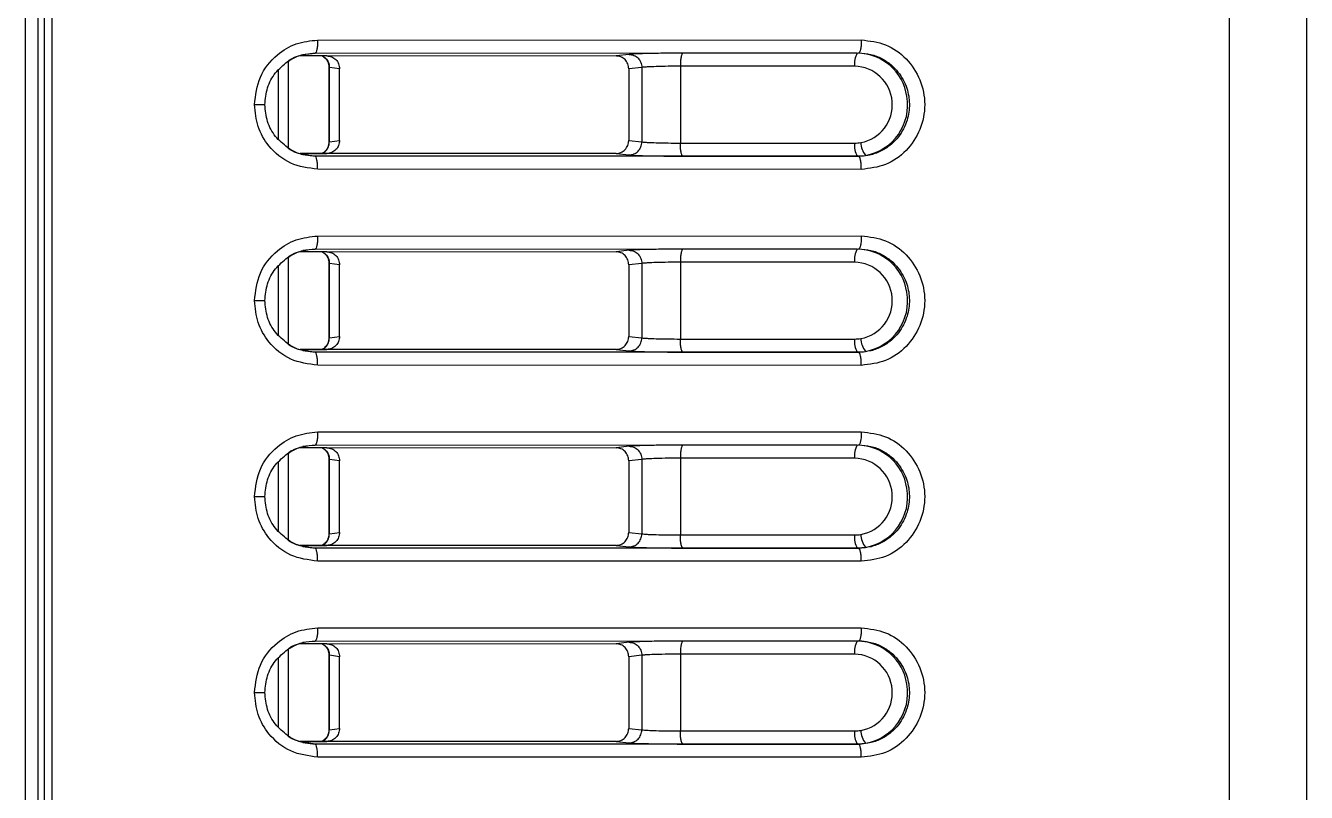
# Model space of a CAD drawing. Header units: millimetres. Extents: x 3916 to 10869, y 6515 to 11511.
# Drawn here: x 8072.33 to 8091.96, y 9526.06 to 9537.8 of the extents above; entities that cross this region are included whole.
import ezdxf

# ---------------------------------------------------------------- set-up
doc = ezdxf.new("R2010")
doc.units = ezdxf.units.MM
doc.header["$LTSCALE"] = 50

msp = doc.modelspace()

# ---------------------------------------------------------------- linework, layer by layer
at = {"color": 7, "linetype": 'Continuous', "lineweight": 25}
for p, q in [((8072.334, 9513.137), (8072.334, 9577.862)), ((8090.775, 9577.862), (8090.775, 9513.137)), ((8091.958, 9577.862), (8091.958, 9513.137)), ((8072.52, 9543.137), (8072.52, 9513.137)), ((8072.625, 9513.137), (8072.625, 9543.137)), ((8072.743, 9513.137), (8072.743, 9543.14)), ((8076.809, 9537.576), (8085.139, 9537.578)), ((8076.77, 9537.376), (8076.583, 9537.352)), ((8076.77, 9537.376), (8085.1, 9537.378)), ((8081.58, 9537.357), (8081.381, 9537.334)), ((8085.077, 9537.375), (8082.407, 9537.375)), ((8085.077, 9537.375), (8085.1, 9537.378)), ((8076.36, 9535.924), (8076.36, 9537.25)), ((8076.949, 9537.334), (8076.538, 9537.335)), ((8076.543, 9537.337), (8081.381, 9537.334)), ((8076.98, 9537.16), (8076.98, 9536.013)), ((8076.988, 9537.157), (8076.982, 9537.16)), ((8077.145, 9537.134), (8076.988, 9537.157)), ((8076.988, 9536.017), (8076.988, 9537.157)), ((8081.776, 9537.157), (8081.575, 9537.134)), ((8081.776, 9537.157), (8081.776, 9536.017)), ((8085.037, 9537.175), (8082.366, 9537.175)), ((8082.366, 9537.175), (8082.366, 9535.999)), ((8076.206, 9537.112), (8076.206, 9536.061)), ((8077.145, 9536.039), (8077.145, 9537.134)), ((8081.575, 9537.134), (8081.575, 9536.039)), ((8076.983, 9536.014), (8076.988, 9536.017)), ((8076.988, 9536.017), (8077.145, 9536.039)), ((8081.575, 9536.039), (8081.776, 9536.017)), ((8082.366, 9535.999), (8085.037, 9535.999)), ((8076.538, 9535.839), (8076.949, 9535.839)), ((8081.381, 9535.839), (8076.543, 9535.837)), ((8076.583, 9535.822), (8076.77, 9535.798)), ((8076.77, 9535.798), (8076.676, 9535.81)), ((8085.1, 9535.796), (8076.77, 9535.798)), ((8081.381, 9535.839), (8081.58, 9535.817)), ((8082.407, 9535.799), (8085.077, 9535.799)), ((8085.077, 9535.799), (8085.1, 9535.796)), ((8085.139, 9535.596), (8076.809, 9535.598)), ((8076.809, 9534.576), (8085.139, 9534.578)), ((8076.36, 9532.924), (8076.36, 9534.25)), ((8076.949, 9534.334), (8076.538, 9534.335)), ((8076.543, 9534.337), (8081.381, 9534.334)), ((8076.77, 9534.376), (8076.583, 9534.352)), ((8076.77, 9534.376), (8085.1, 9534.378)), ((8081.58, 9534.357), (8081.381, 9534.334)), ((8085.077, 9534.375), (8082.407, 9534.375)), ((8085.077, 9534.375), (8085.1, 9534.378)), ((8076.206, 9534.112), (8076.206, 9533.061)), ((8076.98, 9534.16), (8076.98, 9533.013)), ((8076.988, 9534.157), (8076.982, 9534.16)), ((8077.145, 9534.134), (8076.988, 9534.157)), ((8076.988, 9533.017), (8076.988, 9534.157)), ((8077.145, 9533.039), (8077.145, 9534.134)), ((8081.776, 9534.157), (8081.575, 9534.134)), ((8081.575, 9534.134), (8081.575, 9533.039)), ((8081.776, 9534.157), (8081.776, 9533.017)), ((8085.037, 9534.175), (8082.366, 9534.175)), ((8082.366, 9534.175), (8082.366, 9532.999)), ((8076.988, 9533.017), (8077.145, 9533.039)), ((8081.575, 9533.039), (8081.776, 9533.017)), ((8076.538, 9532.839), (8076.949, 9532.839)), ((8081.381, 9532.839), (8076.543, 9532.837)), ((8076.983, 9533.014), (8076.988, 9533.017)), ((8081.381, 9532.839), (8081.58, 9532.817)), ((8082.366, 9532.999), (8085.037, 9532.999)), ((8076.583, 9532.822), (8076.77, 9532.798)), ((8076.77, 9532.798), (8076.676, 9532.81)), ((8085.1, 9532.796), (8076.77, 9532.798)), ((8082.407, 9532.799), (8085.077, 9532.799)), ((8085.077, 9532.799), (8085.1, 9532.796)), ((8085.139, 9532.596), (8076.809, 9532.598)), ((8076.809, 9531.576), (8085.139, 9531.578)), ((8076.949, 9531.334), (8076.538, 9531.335)), ((8076.543, 9531.337), (8081.381, 9531.334)), ((8076.77, 9531.376), (8076.583, 9531.352)), ((8076.77, 9531.376), (8085.1, 9531.378)), ((8081.58, 9531.357), (8081.381, 9531.334)), ((8085.077, 9531.375), (8082.407, 9531.375)), ((8085.077, 9531.375), (8085.1, 9531.378)), ((8076.206, 9531.112), (8076.206, 9530.061)), ((8076.36, 9529.924), (8076.36, 9531.25)), ((8076.98, 9531.16), (8076.98, 9530.013)), ((8076.988, 9531.157), (8076.982, 9531.16)), ((8077.145, 9531.134), (8076.988, 9531.157)), ((8076.988, 9530.017), (8076.988, 9531.157)), ((8077.145, 9530.039), (8077.145, 9531.134)), ((8081.776, 9531.157), (8081.575, 9531.134)), ((8081.575, 9531.134), (8081.575, 9530.039)), ((8081.776, 9531.157), (8081.776, 9530.017)), ((8085.037, 9531.175), (8082.366, 9531.175)), ((8082.366, 9531.175), (8082.366, 9529.999)), ((8076.983, 9530.014), (8076.988, 9530.017)), ((8076.988, 9530.017), (8077.145, 9530.039)), ((8081.575, 9530.039), (8081.776, 9530.017)), ((8082.366, 9529.999), (8085.037, 9529.999)), ((8076.538, 9529.839), (8076.949, 9529.839)), ((8081.381, 9529.839), (8076.543, 9529.837)), ((8076.583, 9529.822), (8076.77, 9529.798)), ((8076.77, 9529.798), (8076.676, 9529.81)), ((8085.1, 9529.796), (8076.77, 9529.798)), ((8081.381, 9529.839), (8081.58, 9529.817)), ((8082.407, 9529.799), (8085.077, 9529.799)), ((8085.077, 9529.799), (8085.1, 9529.796)), ((8085.139, 9529.596), (8076.809, 9529.598)), ((8076.809, 9528.576), (8085.139, 9528.578)), ((8076.949, 9528.334), (8076.538, 9528.335)), ((8076.543, 9528.337), (8081.381, 9528.334)), ((8076.77, 9528.376), (8076.583, 9528.352)), ((8076.77, 9528.376), (8085.1, 9528.378)), ((8081.58, 9528.357), (8081.381, 9528.334)), ((8085.077, 9528.375), (8082.407, 9528.375)), ((8085.077, 9528.375), (8085.1, 9528.378)), ((8076.36, 9526.924), (8076.36, 9528.25)), ((8076.98, 9528.16), (8076.98, 9527.013)), ((8076.988, 9528.157), (8076.982, 9528.16)), ((8077.145, 9528.134), (8076.988, 9528.157)), ((8076.988, 9527.017), (8076.988, 9528.157)), ((8077.145, 9527.039), (8077.145, 9528.134)), ((8081.776, 9528.157), (8081.575, 9528.134)), ((8081.575, 9528.134), (8081.575, 9527.039)), ((8081.776, 9528.157), (8081.776, 9527.017)), ((8085.037, 9528.175), (8082.366, 9528.175)), ((8082.366, 9528.175), (8082.366, 9526.999)), ((8076.206, 9528.112), (8076.206, 9527.061)), ((8076.983, 9527.014), (8076.988, 9527.017)), ((8076.988, 9527.017), (8077.145, 9527.039)), ((8081.575, 9527.039), (8081.776, 9527.017)), ((8082.366, 9526.999), (8085.037, 9526.999)), ((8076.538, 9526.839), (8076.949, 9526.839)), ((8081.381, 9526.839), (8076.543, 9526.837)), ((8076.583, 9526.822), (8076.77, 9526.798)), ((8076.77, 9526.798), (8076.676, 9526.81)), ((8085.1, 9526.796), (8076.77, 9526.798)), ((8081.381, 9526.839), (8081.58, 9526.817)), ((8082.407, 9526.799), (8085.077, 9526.799)), ((8085.077, 9526.799), (8085.1, 9526.796)), ((8085.139, 9526.596), (8076.809, 9526.598))]:
    msp.add_line(p, q, dxfattribs=at)
for centre, radius, start, end in [((8085.322, 9537.221), 0.29, 147.929, 189.1716), ((8085.07, 9536.599), 0.776, 8.5968, 89.4953), ((8085.025, 9536.586), 0.589, 280.3401, 88.8727), ((8085.063, 9536.583), 0.786, 280.2937, 9.6618), ((8085.322, 9535.953), 0.29, 170.8284, 212.071), ((8085.037, 9536.562), 0.563, 270.0012, 279.626), ((8085.454, 9536.014), 0.323, 181.2267, 219.1349), ((8085.077, 9536.553), 0.754, 270.0012, 279.626), ((8085.322, 9534.221), 0.29, 147.929, 189.1716), ((8085.07, 9533.599), 0.776, 8.5968, 89.4953), ((8085.025, 9533.586), 0.589, 280.3401, 88.8727), ((8085.063, 9533.583), 0.786, 280.2937, 9.6618), ((8085.322, 9532.953), 0.29, 170.8284, 212.071), ((8085.037, 9533.562), 0.563, 270.0012, 279.626), ((8085.454, 9533.014), 0.323, 181.2267, 219.1349), ((8085.077, 9533.553), 0.754, 270.0012, 279.626), ((8085.322, 9531.221), 0.29, 147.929, 189.1716), ((8085.07, 9530.599), 0.776, 8.5968, 89.4953), ((8085.025, 9530.586), 0.589, 280.3401, 88.8727), ((8085.063, 9530.583), 0.786, 280.2937, 9.6618), ((8085.322, 9529.953), 0.29, 170.8284, 212.071), ((8085.037, 9530.562), 0.563, 270.0012, 279.626), ((8085.454, 9530.014), 0.323, 181.2267, 219.1349), ((8085.077, 9530.553), 0.754, 270.0012, 279.626), ((8085.322, 9528.221), 0.29, 147.929, 189.1716), ((8085.07, 9527.599), 0.776, 8.5968, 89.4953), ((8085.025, 9527.586), 0.589, 280.3401, 88.8727), ((8085.063, 9527.583), 0.786, 280.2937, 9.6618), ((8085.322, 9526.953), 0.29, 170.8284, 212.071), ((8085.037, 9527.562), 0.563, 270.0012, 279.626), ((8085.454, 9527.014), 0.323, 181.2267, 219.1349), ((8085.077, 9527.553), 0.754, 270.0012, 279.626)]:
    msp.add_arc(centre, radius, start, end, dxfattribs=at)
for points, knots in [([(8075.84, 9536.587), (8075.859, 9536.732), (8075.895, 9537.022), (8076.155, 9537.347), (8076.474, 9537.541), (8076.697, 9537.564), (8076.809, 9537.576)], [0, 0, 0, 0, 0.279628, 0.559243, 0.779619, 1, 1, 1, 1]), ([(8085.139, 9537.578), (8085.266, 9537.563), (8085.52, 9537.533), (8085.843, 9537.304), (8086.059, 9536.976), (8086.135, 9536.587), (8086.059, 9536.197), (8085.843, 9535.87), (8085.52, 9535.641), (8085.266, 9535.611), (8085.139, 9535.596)], [0, 0, 0, 0, 0.125054, 0.250045, 0.375039, 0.500033, 0.625026, 0.750018, 0.875009, 1, 1, 1, 1]), ([(8076.346, 9537.241), (8076.37, 9537.258), (8076.442, 9537.309), (8076.586, 9537.361), (8076.708, 9537.371), (8076.77, 9537.376)], [0, 0, 0, 0, 0.190363, 0.583755, 1, 1, 1, 1]), ([(8082.407, 9537.375), (8082.305, 9537.374), (8082.102, 9537.374), (8081.841, 9537.369), (8081.659, 9537.363), (8081.607, 9537.359), (8081.58, 9537.357)], [0, 0, 0, 0, 0.280483, 0.559648, 0.779743, 1, 1, 1, 1]), ([(8085.1, 9537.378), (8085.163, 9537.373), (8085.284, 9537.365), (8085.452, 9537.299), (8085.592, 9537.206), (8085.734, 9537.06), (8085.845, 9536.855), (8085.888, 9536.596), (8085.851, 9536.333), (8085.74, 9536.121), (8085.597, 9535.972), (8085.455, 9535.877), (8085.286, 9535.81), (8085.163, 9535.801), (8085.1, 9535.796)], [0, 0, 0, 0, 0.077175, 0.150034, 0.218572, 0.282785, 0.397749, 0.495555, 0.596373, 0.71381, 0.779074, 0.84853, 0.922174, 1, 1, 1, 1]), ([(8076, 9536.587), (8076.008, 9536.674), (8076.026, 9536.848), (8076.151, 9537.083), (8076.282, 9537.191), (8076.347, 9537.245)], [0, 0, 0, 0, 0.3362132, 0.6711454, 1, 1, 1, 1]), ([(8076.347, 9537.245), (8076.348, 9537.246), (8076.41, 9537.305), (8076.496, 9537.328), (8076.58, 9537.351)], [0, 0, 0, 0, 0.015451, 1, 1, 1, 1]), ([(8076.875, 9537.337), (8076.895, 9537.325), (8076.937, 9537.301), (8076.98, 9537.235), (8076.986, 9537.183), (8076.988, 9537.157)], [0, 0, 0, 0, 0.306497, 0.653248, 1, 1, 1, 1]), ([(8076.876, 9537.335), (8076.881, 9537.332), (8076.895, 9537.325), (8076.919, 9537.305), (8076.944, 9537.277), (8076.964, 9537.242), (8076.978, 9537.202), (8076.979, 9537.174), (8076.98, 9537.16)], [0, 0, 0, 0, 0.102762, 0.272503, 0.445384, 0.62501, 0.810759, 1, 1, 1, 1]), ([(8076.949, 9537.334), (8076.975, 9537.331), (8077.026, 9537.325), (8077.091, 9537.279), (8077.136, 9537.213), (8077.142, 9537.16), (8077.145, 9537.134)], [0, 0, 0, 0, 0.250995, 0.500158, 0.751744, 1, 1, 1, 1]), ([(8081.575, 9537.134), (8081.572, 9537.16), (8081.567, 9537.213), (8081.522, 9537.279), (8081.457, 9537.325), (8081.406, 9537.331), (8081.381, 9537.334)], [0, 0, 0, 0, 0.248257, 0.499844, 0.749006, 1, 1, 1, 1]), ([(8082.366, 9537.175), (8082.303, 9537.175), (8082.175, 9537.174), (8081.998, 9537.17), (8081.882, 9537.165), (8081.81, 9537.161), (8081.788, 9537.158), (8081.776, 9537.157)], [0, 0, 0, 0, 0.242913, 0.499187, 0.712206, 0.846859, 1, 1, 1, 1]), ([(8076.809, 9535.598), (8076.667, 9535.617), (8076.383, 9535.654), (8076.064, 9535.919), (8075.874, 9536.245), (8075.852, 9536.473), (8075.84, 9536.587)], [0, 0, 0, 0, 0.279632, 0.559248, 0.779623, 1, 1, 1, 1]), ([(8075.84, 9536.587), (8075.868, 9536.587), (8075.924, 9536.587), (8075.976, 9536.587), (8075.999, 9536.587), (8075.998, 9536.587), (8075.998, 9536.587)], [0, 0, 0, 0, 0.33718, 0.674398, 0.940134, 1, 1, 1, 1]), ([(8076.347, 9535.929), (8076.282, 9535.983), (8076.151, 9536.091), (8076.026, 9536.326), (8076.008, 9536.5), (8076, 9536.587)], [0, 0, 0, 0, 0.328857, 0.66379, 1, 1, 1, 1]), ([(8076.875, 9535.837), (8076.895, 9535.849), (8076.937, 9535.873), (8076.98, 9535.939), (8076.986, 9535.991), (8076.988, 9536.017)], [0, 0, 0, 0, 0.306497, 0.653248, 1, 1, 1, 1]), ([(8076.98, 9536.014), (8076.977, 9535.987), (8076.973, 9535.949), (8076.949, 9535.904), (8076.919, 9535.867), (8076.894, 9535.85), (8076.877, 9535.839)], [0, 0, 0, 0, 0.342501, 0.510416, 0.676895, 1, 1, 1, 1]), ([(8077.145, 9536.039), (8077.142, 9536.013), (8077.136, 9535.961), (8077.091, 9535.895), (8077.026, 9535.849), (8076.975, 9535.842), (8076.949, 9535.839)], [0, 0, 0, 0, 0.248257, 0.499844, 0.749006, 1, 1, 1, 1]), ([(8081.381, 9535.839), (8081.406, 9535.842), (8081.457, 9535.849), (8081.522, 9535.895), (8081.567, 9535.961), (8081.572, 9536.013), (8081.575, 9536.039)], [0, 0, 0, 0, 0.250995, 0.500158, 0.751744, 1, 1, 1, 1]), ([(8081.776, 9536.017), (8081.788, 9536.015), (8081.81, 9536.013), (8081.882, 9536.008), (8081.998, 9536.004), (8082.175, 9536), (8082.303, 9535.999), (8082.366, 9535.999)], [0, 0, 0, 0, 0.153117, 0.287763, 0.500818, 0.757068, 1, 1, 1, 1]), ([(8076.676, 9535.81), (8076.645, 9535.813), (8076.555, 9535.821), (8076.442, 9535.865), (8076.37, 9535.916), (8076.346, 9535.933)], [0, 0, 0, 0, 0.259772, 0.758569, 1, 1, 1, 1]), ([(8076.58, 9535.823), (8076.496, 9535.846), (8076.41, 9535.869), (8076.348, 9535.928), (8076.347, 9535.929)], [0, 0, 0, 0, 0.984525, 1, 1, 1, 1]), ([(8081.58, 9535.817), (8081.617, 9535.814), (8081.689, 9535.809), (8081.918, 9535.803), (8082.169, 9535.8), (8082.327, 9535.799), (8082.407, 9535.799)], [0, 0, 0, 0, 0.280479, 0.559642, 0.779739, 1, 1, 1, 1]), ([(8075.84, 9533.587), (8075.859, 9533.732), (8075.895, 9534.022), (8076.155, 9534.347), (8076.474, 9534.541), (8076.697, 9534.564), (8076.809, 9534.576)], [0, 0, 0, 0, 0.279628, 0.559243, 0.779619, 1, 1, 1, 1]), ([(8085.139, 9534.578), (8085.266, 9534.563), (8085.52, 9534.533), (8085.843, 9534.304), (8086.059, 9533.976), (8086.135, 9533.587), (8086.059, 9533.197), (8085.843, 9532.87), (8085.52, 9532.641), (8085.266, 9532.611), (8085.139, 9532.596)], [0, 0, 0, 0, 0.125054, 0.250045, 0.375039, 0.500033, 0.625026, 0.750018, 0.875009, 1, 1, 1, 1]), ([(8076, 9533.587), (8076.008, 9533.674), (8076.026, 9533.848), (8076.151, 9534.083), (8076.282, 9534.191), (8076.347, 9534.245)], [0, 0, 0, 0, 0.3362132, 0.6711454, 1, 1, 1, 1]), ([(8076.346, 9534.241), (8076.37, 9534.258), (8076.442, 9534.309), (8076.586, 9534.361), (8076.708, 9534.371), (8076.77, 9534.376)], [0, 0, 0, 0, 0.190363, 0.583755, 1, 1, 1, 1]), ([(8076.347, 9534.245), (8076.348, 9534.246), (8076.41, 9534.305), (8076.496, 9534.328), (8076.58, 9534.351)], [0, 0, 0, 0, 0.015451, 1, 1, 1, 1]), ([(8076.875, 9534.337), (8076.895, 9534.325), (8076.937, 9534.301), (8076.98, 9534.235), (8076.986, 9534.183), (8076.988, 9534.157)], [0, 0, 0, 0, 0.306497, 0.653248, 1, 1, 1, 1]), ([(8076.876, 9534.335), (8076.881, 9534.332), (8076.895, 9534.325), (8076.919, 9534.305), (8076.944, 9534.277), (8076.964, 9534.242), (8076.978, 9534.202), (8076.979, 9534.174), (8076.98, 9534.16)], [0, 0, 0, 0, 0.102762, 0.272503, 0.445384, 0.62501, 0.810759, 1, 1, 1, 1]), ([(8076.949, 9534.334), (8076.975, 9534.331), (8077.026, 9534.325), (8077.091, 9534.279), (8077.136, 9534.213), (8077.142, 9534.16), (8077.145, 9534.134)], [0, 0, 0, 0, 0.250995, 0.500158, 0.751744, 1, 1, 1, 1]), ([(8081.575, 9534.134), (8081.572, 9534.16), (8081.567, 9534.213), (8081.522, 9534.279), (8081.457, 9534.325), (8081.406, 9534.331), (8081.381, 9534.334)], [0, 0, 0, 0, 0.2482573, 0.4998444, 0.749006, 1, 1, 1, 1]), ([(8082.407, 9534.375), (8082.305, 9534.374), (8082.102, 9534.374), (8081.841, 9534.369), (8081.659, 9534.363), (8081.607, 9534.359), (8081.58, 9534.357)], [0, 0, 0, 0, 0.280483, 0.559648, 0.779743, 1, 1, 1, 1]), ([(8085.1, 9534.378), (8085.163, 9534.373), (8085.284, 9534.365), (8085.452, 9534.299), (8085.592, 9534.206), (8085.734, 9534.06), (8085.845, 9533.855), (8085.888, 9533.596), (8085.851, 9533.333), (8085.74, 9533.121), (8085.597, 9532.972), (8085.455, 9532.877), (8085.286, 9532.81), (8085.163, 9532.801), (8085.1, 9532.796)], [0, 0, 0, 0, 0.077175, 0.150034, 0.218572, 0.282785, 0.397749, 0.495555, 0.596373, 0.71381, 0.779074, 0.84853, 0.922174, 1, 1, 1, 1]), ([(8082.366, 9534.175), (8082.303, 9534.175), (8082.175, 9534.174), (8081.998, 9534.17), (8081.881, 9534.165), (8081.81, 9534.161), (8081.788, 9534.158), (8081.776, 9534.157)], [0, 0, 0, 0, 0.242656, 0.499203, 0.712981, 0.847438, 1, 1, 1, 1]), ([(8076.809, 9532.598), (8076.667, 9532.617), (8076.383, 9532.654), (8076.064, 9532.919), (8075.874, 9533.245), (8075.852, 9533.473), (8075.84, 9533.587)], [0, 0, 0, 0, 0.279632, 0.559248, 0.779623, 1, 1, 1, 1]), ([(8075.84, 9533.587), (8075.868, 9533.587), (8075.924, 9533.587), (8075.976, 9533.587), (8075.999, 9533.587), (8075.998, 9533.587), (8075.998, 9533.587)], [0, 0, 0, 0, 0.33718, 0.6743978, 0.9401339, 1, 1, 1, 1]), ([(8076.347, 9532.929), (8076.282, 9532.983), (8076.151, 9533.091), (8076.026, 9533.326), (8076.008, 9533.5), (8076, 9533.587)], [0, 0, 0, 0, 0.328857, 0.66379, 1, 1, 1, 1]), ([(8077.145, 9533.039), (8077.142, 9533.013), (8077.136, 9532.961), (8077.091, 9532.895), (8077.026, 9532.849), (8076.975, 9532.842), (8076.949, 9532.839)], [0, 0, 0, 0, 0.248257, 0.499844, 0.749006, 1, 1, 1, 1]), ([(8081.381, 9532.839), (8081.406, 9532.842), (8081.457, 9532.849), (8081.522, 9532.895), (8081.567, 9532.961), (8081.572, 9533.013), (8081.575, 9533.039)], [0, 0, 0, 0, 0.250995, 0.500158, 0.751744, 1, 1, 1, 1]), ([(8076.676, 9532.81), (8076.645, 9532.813), (8076.555, 9532.821), (8076.442, 9532.865), (8076.37, 9532.916), (8076.346, 9532.933)], [0, 0, 0, 0, 0.259772, 0.758569, 1, 1, 1, 1]), ([(8076.58, 9532.823), (8076.496, 9532.846), (8076.41, 9532.869), (8076.348, 9532.928), (8076.347, 9532.929)], [0, 0, 0, 0, 0.984525, 1, 1, 1, 1]), ([(8076.875, 9532.837), (8076.895, 9532.849), (8076.937, 9532.873), (8076.98, 9532.939), (8076.986, 9532.991), (8076.988, 9533.017)], [0, 0, 0, 0, 0.306497, 0.653248, 1, 1, 1, 1]), ([(8076.98, 9533.014), (8076.977, 9532.987), (8076.973, 9532.949), (8076.949, 9532.904), (8076.919, 9532.867), (8076.894, 9532.85), (8076.877, 9532.839)], [0, 0, 0, 0, 0.342501, 0.510416, 0.676895, 1, 1, 1, 1]), ([(8081.776, 9533.017), (8081.788, 9533.015), (8081.81, 9533.013), (8081.881, 9533.008), (8081.998, 9533.004), (8082.175, 9533), (8082.303, 9532.999), (8082.366, 9532.999)], [0, 0, 0, 0, 0.152536, 0.286985, 0.500797, 0.757323, 1, 1, 1, 1]), ([(8081.58, 9532.817), (8081.617, 9532.814), (8081.689, 9532.809), (8081.918, 9532.803), (8082.169, 9532.8), (8082.327, 9532.799), (8082.407, 9532.799)], [0, 0, 0, 0, 0.280479, 0.559642, 0.779739, 1, 1, 1, 1]), ([(8075.84, 9530.587), (8075.859, 9530.732), (8075.895, 9531.022), (8076.155, 9531.347), (8076.474, 9531.541), (8076.697, 9531.564), (8076.809, 9531.576)], [0, 0, 0, 0, 0.279628, 0.559243, 0.779619, 1, 1, 1, 1]), ([(8085.139, 9531.578), (8085.266, 9531.563), (8085.52, 9531.533), (8085.843, 9531.304), (8086.059, 9530.976), (8086.135, 9530.587), (8086.059, 9530.197), (8085.843, 9529.87), (8085.52, 9529.641), (8085.266, 9529.611), (8085.139, 9529.596)], [0, 0, 0, 0, 0.125054, 0.250045, 0.375039, 0.500033, 0.625026, 0.750018, 0.875009, 1, 1, 1, 1]), ([(8076.346, 9531.241), (8076.37, 9531.258), (8076.442, 9531.309), (8076.586, 9531.361), (8076.708, 9531.371), (8076.77, 9531.376)], [0, 0, 0, 0, 0.190363, 0.583755, 1, 1, 1, 1]), ([(8076.347, 9531.245), (8076.348, 9531.246), (8076.41, 9531.305), (8076.496, 9531.328), (8076.58, 9531.351)], [0, 0, 0, 0, 0.015451, 1, 1, 1, 1]), ([(8076.875, 9531.337), (8076.895, 9531.325), (8076.937, 9531.301), (8076.98, 9531.235), (8076.986, 9531.183), (8076.988, 9531.157)], [0, 0, 0, 0, 0.306497, 0.653248, 1, 1, 1, 1]), ([(8076.876, 9531.335), (8076.881, 9531.332), (8076.895, 9531.325), (8076.919, 9531.305), (8076.944, 9531.277), (8076.964, 9531.242), (8076.978, 9531.202), (8076.979, 9531.174), (8076.98, 9531.16)], [0, 0, 0, 0, 0.102762, 0.272503, 0.445384, 0.62501, 0.810759, 1, 1, 1, 1]), ([(8076.949, 9531.334), (8076.975, 9531.331), (8077.026, 9531.325), (8077.091, 9531.279), (8077.136, 9531.213), (8077.142, 9531.16), (8077.145, 9531.134)], [0, 0, 0, 0, 0.250995, 0.500158, 0.751744, 1, 1, 1, 1]), ([(8081.575, 9531.134), (8081.572, 9531.16), (8081.567, 9531.213), (8081.522, 9531.279), (8081.457, 9531.325), (8081.406, 9531.331), (8081.381, 9531.334)], [0, 0, 0, 0, 0.248257, 0.499844, 0.749006, 1, 1, 1, 1]), ([(8082.407, 9531.375), (8082.305, 9531.374), (8082.102, 9531.374), (8081.841, 9531.369), (8081.659, 9531.363), (8081.607, 9531.359), (8081.58, 9531.357)], [0, 0, 0, 0, 0.280483, 0.559648, 0.779743, 1, 1, 1, 1]), ([(8085.1, 9531.378), (8085.163, 9531.373), (8085.284, 9531.365), (8085.452, 9531.299), (8085.592, 9531.206), (8085.734, 9531.06), (8085.845, 9530.855), (8085.888, 9530.596), (8085.851, 9530.333), (8085.74, 9530.121), (8085.597, 9529.972), (8085.455, 9529.877), (8085.286, 9529.81), (8085.163, 9529.801), (8085.1, 9529.796)], [0, 0, 0, 0, 0.0771751, 0.1500339, 0.2185718, 0.2827847, 0.397749, 0.4955545, 0.5963726, 0.7138099, 0.7790744, 0.8485303, 0.9221736, 1, 1, 1, 1]), ([(8076, 9530.587), (8076.008, 9530.674), (8076.026, 9530.848), (8076.151, 9531.083), (8076.282, 9531.191), (8076.347, 9531.245)], [0, 0, 0, 0, 0.336213, 0.671145, 1, 1, 1, 1]), ([(8082.366, 9531.175), (8082.303, 9531.175), (8082.175, 9531.174), (8081.998, 9531.17), (8081.881, 9531.165), (8081.81, 9531.161), (8081.788, 9531.158), (8081.776, 9531.157)], [0, 0, 0, 0, 0.242656, 0.499203, 0.712981, 0.847438, 1, 1, 1, 1]), ([(8076.809, 9529.598), (8076.667, 9529.617), (8076.383, 9529.654), (8076.064, 9529.919), (8075.874, 9530.245), (8075.852, 9530.473), (8075.84, 9530.587)], [0, 0, 0, 0, 0.279632, 0.559248, 0.779623, 1, 1, 1, 1]), ([(8075.84, 9530.587), (8075.868, 9530.587), (8075.924, 9530.587), (8075.976, 9530.587), (8075.999, 9530.587), (8075.998, 9530.587), (8075.998, 9530.587)], [0, 0, 0, 0, 0.33718, 0.674398, 0.940134, 1, 1, 1, 1]), ([(8076.347, 9529.929), (8076.282, 9529.983), (8076.151, 9530.091), (8076.026, 9530.326), (8076.008, 9530.5), (8076, 9530.587)], [0, 0, 0, 0, 0.328857, 0.66379, 1, 1, 1, 1]), ([(8076.676, 9529.81), (8076.645, 9529.813), (8076.555, 9529.821), (8076.442, 9529.865), (8076.37, 9529.916), (8076.346, 9529.933)], [0, 0, 0, 0, 0.259772, 0.758569, 1, 1, 1, 1]), ([(8076.58, 9529.823), (8076.496, 9529.846), (8076.41, 9529.869), (8076.348, 9529.928), (8076.347, 9529.929)], [0, 0, 0, 0, 0.984525, 1, 1, 1, 1]), ([(8076.875, 9529.837), (8076.895, 9529.849), (8076.937, 9529.873), (8076.98, 9529.939), (8076.986, 9529.991), (8076.988, 9530.017)], [0, 0, 0, 0, 0.306497, 0.653248, 1, 1, 1, 1]), ([(8076.98, 9530.014), (8076.977, 9529.987), (8076.973, 9529.949), (8076.949, 9529.904), (8076.919, 9529.867), (8076.894, 9529.85), (8076.877, 9529.839)], [0, 0, 0, 0, 0.342501, 0.510416, 0.676895, 1, 1, 1, 1]), ([(8077.145, 9530.039), (8077.142, 9530.013), (8077.136, 9529.961), (8077.091, 9529.895), (8077.026, 9529.849), (8076.975, 9529.842), (8076.949, 9529.839)], [0, 0, 0, 0, 0.248257, 0.499844, 0.749006, 1, 1, 1, 1]), ([(8081.381, 9529.839), (8081.406, 9529.842), (8081.457, 9529.849), (8081.522, 9529.895), (8081.567, 9529.961), (8081.572, 9530.013), (8081.575, 9530.039)], [0, 0, 0, 0, 0.250995, 0.500158, 0.751744, 1, 1, 1, 1]), ([(8081.776, 9530.017), (8081.788, 9530.015), (8081.81, 9530.013), (8081.881, 9530.008), (8081.998, 9530.004), (8082.175, 9530), (8082.303, 9529.999), (8082.366, 9529.999)], [0, 0, 0, 0, 0.152536, 0.286985, 0.500797, 0.757323, 1, 1, 1, 1]), ([(8081.58, 9529.817), (8081.617, 9529.814), (8081.689, 9529.809), (8081.918, 9529.803), (8082.169, 9529.8), (8082.327, 9529.799), (8082.407, 9529.799)], [0, 0, 0, 0, 0.280479, 0.559642, 0.779739, 1, 1, 1, 1]), ([(8075.84, 9527.587), (8075.859, 9527.732), (8075.895, 9528.022), (8076.155, 9528.347), (8076.474, 9528.541), (8076.697, 9528.564), (8076.809, 9528.576)], [0, 0, 0, 0, 0.279628, 0.559243, 0.779619, 1, 1, 1, 1]), ([(8085.139, 9528.578), (8085.266, 9528.563), (8085.52, 9528.533), (8085.843, 9528.304), (8086.059, 9527.976), (8086.135, 9527.587), (8086.059, 9527.197), (8085.843, 9526.87), (8085.52, 9526.641), (8085.266, 9526.611), (8085.139, 9526.596)], [0, 0, 0, 0, 0.125054, 0.250045, 0.375039, 0.500033, 0.625026, 0.750018, 0.875009, 1, 1, 1, 1]), ([(8076.346, 9528.241), (8076.37, 9528.258), (8076.442, 9528.309), (8076.586, 9528.361), (8076.708, 9528.371), (8076.77, 9528.376)], [0, 0, 0, 0, 0.190363, 0.583755, 1, 1, 1, 1]), ([(8076.347, 9528.245), (8076.348, 9528.246), (8076.41, 9528.305), (8076.496, 9528.328), (8076.58, 9528.351)], [0, 0, 0, 0, 0.015451, 1, 1, 1, 1]), ([(8076.875, 9528.337), (8076.895, 9528.325), (8076.937, 9528.301), (8076.98, 9528.235), (8076.986, 9528.183), (8076.988, 9528.157)], [0, 0, 0, 0, 0.306497, 0.653248, 1, 1, 1, 1]), ([(8076.876, 9528.335), (8076.881, 9528.332), (8076.895, 9528.325), (8076.919, 9528.305), (8076.944, 9528.277), (8076.964, 9528.242), (8076.978, 9528.202), (8076.979, 9528.174), (8076.98, 9528.16)], [0, 0, 0, 0, 0.102762, 0.272503, 0.445384, 0.62501, 0.810759, 1, 1, 1, 1]), ([(8076.949, 9528.334), (8076.975, 9528.331), (8077.026, 9528.325), (8077.091, 9528.279), (8077.136, 9528.213), (8077.142, 9528.16), (8077.145, 9528.134)], [0, 0, 0, 0, 0.250995, 0.500158, 0.751744, 1, 1, 1, 1]), ([(8081.575, 9528.134), (8081.572, 9528.16), (8081.567, 9528.213), (8081.522, 9528.279), (8081.457, 9528.325), (8081.406, 9528.331), (8081.381, 9528.334)], [0, 0, 0, 0, 0.248257, 0.499844, 0.749006, 1, 1, 1, 1]), ([(8082.407, 9528.375), (8082.305, 9528.374), (8082.102, 9528.374), (8081.841, 9528.369), (8081.659, 9528.363), (8081.607, 9528.359), (8081.58, 9528.357)], [0, 0, 0, 0, 0.280483, 0.559648, 0.779743, 1, 1, 1, 1]), ([(8085.1, 9528.378), (8085.163, 9528.373), (8085.284, 9528.365), (8085.452, 9528.299), (8085.592, 9528.206), (8085.734, 9528.06), (8085.845, 9527.855), (8085.888, 9527.596), (8085.851, 9527.333), (8085.74, 9527.121), (8085.597, 9526.972), (8085.455, 9526.877), (8085.286, 9526.81), (8085.163, 9526.801), (8085.1, 9526.796)], [0, 0, 0, 0, 0.077175, 0.150034, 0.218572, 0.282785, 0.397749, 0.495555, 0.596373, 0.71381, 0.779074, 0.84853, 0.922174, 1, 1, 1, 1]), ([(8076, 9527.587), (8076.008, 9527.674), (8076.026, 9527.848), (8076.151, 9528.083), (8076.282, 9528.191), (8076.347, 9528.245)], [0, 0, 0, 0, 0.3362132, 0.6711454, 1, 1, 1, 1]), ([(8082.366, 9528.175), (8082.303, 9528.175), (8082.175, 9528.174), (8081.998, 9528.17), (8081.881, 9528.165), (8081.81, 9528.161), (8081.788, 9528.158), (8081.776, 9528.157)], [0, 0, 0, 0, 0.242656, 0.499203, 0.712981, 0.847438, 1, 1, 1, 1]), ([(8076.809, 9526.598), (8076.667, 9526.617), (8076.383, 9526.654), (8076.064, 9526.919), (8075.874, 9527.245), (8075.852, 9527.473), (8075.84, 9527.587)], [0, 0, 0, 0, 0.279632, 0.559248, 0.779623, 1, 1, 1, 1]), ([(8075.84, 9527.587), (8075.868, 9527.587), (8075.924, 9527.587), (8075.976, 9527.587), (8075.999, 9527.587), (8075.998, 9527.587), (8075.998, 9527.587)], [0, 0, 0, 0, 0.33718, 0.674398, 0.940134, 1, 1, 1, 1]), ([(8076.347, 9526.929), (8076.282, 9526.983), (8076.151, 9527.091), (8076.026, 9527.326), (8076.008, 9527.5), (8076, 9527.587)], [0, 0, 0, 0, 0.328857, 0.66379, 1, 1, 1, 1]), ([(8076.875, 9526.837), (8076.895, 9526.849), (8076.937, 9526.873), (8076.98, 9526.939), (8076.986, 9526.991), (8076.988, 9527.017)], [0, 0, 0, 0, 0.306497, 0.653248, 1, 1, 1, 1]), ([(8076.98, 9527.014), (8076.977, 9526.987), (8076.973, 9526.949), (8076.949, 9526.904), (8076.919, 9526.867), (8076.894, 9526.85), (8076.877, 9526.839)], [0, 0, 0, 0, 0.342501, 0.510416, 0.676895, 1, 1, 1, 1]), ([(8077.145, 9527.039), (8077.142, 9527.013), (8077.136, 9526.961), (8077.091, 9526.895), (8077.026, 9526.849), (8076.975, 9526.842), (8076.949, 9526.839)], [0, 0, 0, 0, 0.248257, 0.499844, 0.749006, 1, 1, 1, 1]), ([(8081.381, 9526.839), (8081.406, 9526.842), (8081.457, 9526.849), (8081.522, 9526.895), (8081.567, 9526.961), (8081.572, 9527.013), (8081.575, 9527.039)], [0, 0, 0, 0, 0.250995, 0.500158, 0.751744, 1, 1, 1, 1]), ([(8081.776, 9527.017), (8081.788, 9527.015), (8081.81, 9527.013), (8081.882, 9527.008), (8081.998, 9527.004), (8082.175, 9527), (8082.303, 9526.999), (8082.366, 9526.999)], [0, 0, 0, 0, 0.153117, 0.287763, 0.500818, 0.757068, 1, 1, 1, 1]), ([(8076.676, 9526.81), (8076.645, 9526.813), (8076.555, 9526.821), (8076.442, 9526.865), (8076.37, 9526.916), (8076.346, 9526.933)], [0, 0, 0, 0, 0.2597724, 0.758569, 1, 1, 1, 1]), ([(8076.58, 9526.823), (8076.496, 9526.846), (8076.41, 9526.869), (8076.348, 9526.928), (8076.347, 9526.929)], [0, 0, 0, 0, 0.984525, 1, 1, 1, 1]), ([(8081.58, 9526.817), (8081.617, 9526.814), (8081.689, 9526.809), (8081.918, 9526.803), (8082.169, 9526.8), (8082.327, 9526.799), (8082.407, 9526.799)], [0, 0, 0, 0, 0.280479, 0.559642, 0.779739, 1, 1, 1, 1])]:
    msp.add_open_spline(points, degree=3, knots=knots, dxfattribs=at)
for points in [[(8076.809, 9537.576), (8076.809, 9537.55), (8076.807, 9537.498), (8076.798, 9537.433), (8076.786, 9537.386), (8076.775, 9537.379), (8076.77, 9537.376)], [(8085.139, 9537.578), (8085.138, 9537.552), (8085.137, 9537.5), (8085.128, 9537.435), (8085.115, 9537.388), (8085.105, 9537.381), (8085.1, 9537.378)], [(8081.58, 9537.357), (8081.606, 9537.354), (8081.657, 9537.348), (8081.721, 9537.302), (8081.767, 9537.236), (8081.773, 9537.183), (8081.776, 9537.157)], [(8082.407, 9537.375), (8082.401, 9537.371), (8082.391, 9537.364), (8082.377, 9537.318), (8082.368, 9537.252), (8082.367, 9537.201), (8082.366, 9537.175)], [(8081.58, 9535.817), (8081.606, 9535.82), (8081.657, 9535.826), (8081.721, 9535.872), (8081.767, 9535.938), (8081.773, 9535.991), (8081.776, 9536.017)], [(8082.407, 9535.799), (8082.401, 9535.803), (8082.391, 9535.81), (8082.377, 9535.856), (8082.368, 9535.922), (8082.367, 9535.973), (8082.366, 9535.999)], [(8076.809, 9535.598), (8076.809, 9535.624), (8076.807, 9535.676), (8076.798, 9535.741), (8076.786, 9535.787), (8076.775, 9535.795), (8076.77, 9535.798)], [(8085.139, 9535.596), (8085.138, 9535.622), (8085.137, 9535.674), (8085.128, 9535.739), (8085.115, 9535.785), (8085.105, 9535.793), (8085.1, 9535.796)], [(8076.809, 9534.576), (8076.809, 9534.55), (8076.807, 9534.498), (8076.798, 9534.433), (8076.786, 9534.386), (8076.775, 9534.379), (8076.77, 9534.376)], [(8085.139, 9534.578), (8085.138, 9534.552), (8085.137, 9534.5), (8085.128, 9534.435), (8085.115, 9534.388), (8085.105, 9534.381), (8085.1, 9534.378)], [(8081.58, 9534.357), (8081.606, 9534.354), (8081.657, 9534.348), (8081.721, 9534.302), (8081.767, 9534.236), (8081.773, 9534.183), (8081.776, 9534.157)], [(8082.407, 9534.375), (8082.401, 9534.371), (8082.391, 9534.364), (8082.377, 9534.318), (8082.368, 9534.252), (8082.367, 9534.201), (8082.366, 9534.175)], [(8081.58, 9532.817), (8081.606, 9532.82), (8081.657, 9532.826), (8081.721, 9532.872), (8081.767, 9532.938), (8081.773, 9532.991), (8081.776, 9533.017)], [(8082.407, 9532.799), (8082.401, 9532.803), (8082.391, 9532.81), (8082.377, 9532.856), (8082.368, 9532.922), (8082.367, 9532.973), (8082.366, 9532.999)], [(8076.809, 9532.598), (8076.809, 9532.624), (8076.807, 9532.676), (8076.798, 9532.741), (8076.786, 9532.787), (8076.775, 9532.795), (8076.77, 9532.798)], [(8085.139, 9532.596), (8085.138, 9532.622), (8085.137, 9532.674), (8085.128, 9532.739), (8085.115, 9532.785), (8085.105, 9532.793), (8085.1, 9532.796)], [(8076.809, 9531.576), (8076.809, 9531.55), (8076.807, 9531.498), (8076.798, 9531.433), (8076.786, 9531.386), (8076.775, 9531.379), (8076.77, 9531.376)], [(8085.139, 9531.578), (8085.138, 9531.552), (8085.137, 9531.5), (8085.128, 9531.435), (8085.115, 9531.388), (8085.105, 9531.381), (8085.1, 9531.378)], [(8081.58, 9531.357), (8081.606, 9531.354), (8081.657, 9531.348), (8081.721, 9531.302), (8081.767, 9531.236), (8081.773, 9531.183), (8081.776, 9531.157)], [(8082.407, 9531.375), (8082.401, 9531.371), (8082.391, 9531.364), (8082.377, 9531.318), (8082.368, 9531.252), (8082.367, 9531.201), (8082.366, 9531.175)], [(8081.58, 9529.817), (8081.606, 9529.82), (8081.657, 9529.826), (8081.721, 9529.872), (8081.767, 9529.938), (8081.773, 9529.991), (8081.776, 9530.017)], [(8082.407, 9529.799), (8082.401, 9529.803), (8082.391, 9529.81), (8082.377, 9529.856), (8082.368, 9529.922), (8082.367, 9529.973), (8082.366, 9529.999)], [(8076.809, 9529.598), (8076.809, 9529.624), (8076.807, 9529.676), (8076.798, 9529.741), (8076.786, 9529.787), (8076.775, 9529.795), (8076.77, 9529.798)], [(8085.139, 9529.596), (8085.138, 9529.622), (8085.137, 9529.674), (8085.128, 9529.739), (8085.115, 9529.785), (8085.105, 9529.793), (8085.1, 9529.796)], [(8076.809, 9528.576), (8076.809, 9528.55), (8076.807, 9528.498), (8076.798, 9528.433), (8076.786, 9528.386), (8076.775, 9528.379), (8076.77, 9528.376)], [(8085.139, 9528.578), (8085.138, 9528.552), (8085.137, 9528.5), (8085.128, 9528.435), (8085.115, 9528.388), (8085.105, 9528.381), (8085.1, 9528.378)], [(8081.58, 9528.357), (8081.606, 9528.354), (8081.657, 9528.348), (8081.721, 9528.302), (8081.767, 9528.236), (8081.773, 9528.183), (8081.776, 9528.157)], [(8082.407, 9528.375), (8082.401, 9528.371), (8082.391, 9528.364), (8082.377, 9528.318), (8082.368, 9528.252), (8082.367, 9528.201), (8082.366, 9528.175)], [(8081.58, 9526.817), (8081.606, 9526.82), (8081.657, 9526.826), (8081.721, 9526.872), (8081.767, 9526.938), (8081.773, 9526.991), (8081.776, 9527.017)], [(8082.407, 9526.799), (8082.401, 9526.803), (8082.391, 9526.81), (8082.377, 9526.856), (8082.368, 9526.922), (8082.367, 9526.973), (8082.366, 9526.999)], [(8076.809, 9526.598), (8076.809, 9526.624), (8076.807, 9526.676), (8076.798, 9526.741), (8076.786, 9526.787), (8076.775, 9526.795), (8076.77, 9526.798)], [(8085.139, 9526.596), (8085.138, 9526.622), (8085.137, 9526.674), (8085.128, 9526.739), (8085.115, 9526.785), (8085.105, 9526.793), (8085.1, 9526.796)]]:
    msp.add_open_spline(points, degree=3, dxfattribs=at)

doc.saveas('drawing.dxf')
